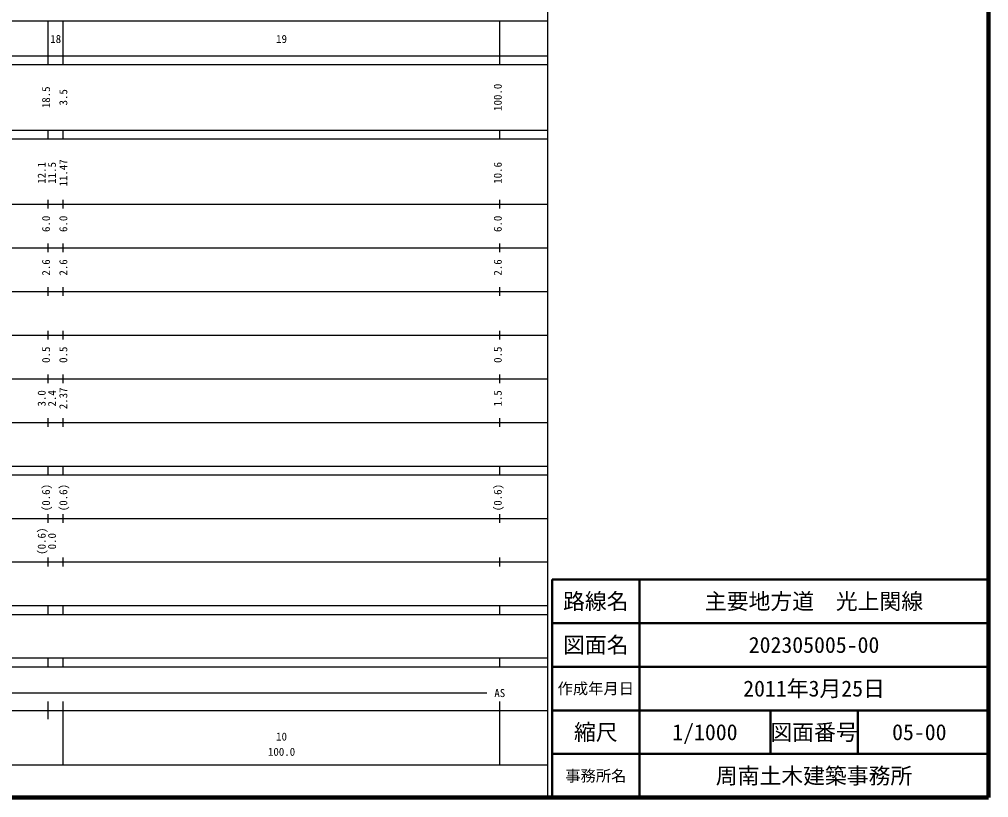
# Model space of a CAD drawing. Units: millimetres on the paper, enlarged 1000 times. Extents: x -16678449 to 2543535, y -222173567 to 1714376.
# Drawn here: x 457934 to 680000, y 20000 to 198357 of the extents above; entities that cross this region are included whole.
import ezdxf
from ezdxf.enums import TextEntityAlignment as Align

# ---------------------------------------------------------------- set-up
doc = ezdxf.new("R2010")
doc.units = ezdxf.units.MM
doc.header["$LTSCALE"] = 1000
for name, color, linetype, lineweight in [('M-TTL', 2, 'Continuous', 140), ('M-TTL-BAND', 7, 'Continuous', 25), ('M-TTL-FRAM', 2, 'Continuous', 50), ('M-TTL-LINE', 7, 'Continuous', 50)]:
    doc.layers.add(name, color=color, linetype=linetype, lineweight=lineweight)
doc.layers.add('M-TTL-TXT', color=7, linetype='Continuous')
doc.styles.add('ＭＳ ゴシック', font='')
doc.styles.get('ＭＳ ゴシック').set_extended_font_data('MS Gothic')

msp = doc.modelspace()

# ---------------------------------------------------------------- linework, layer by layer
at = {"layer": 'M-TTL'}
for p, q in [((680000, 20000), (680000, 380000)), ((40000, 20000), (680000, 20000))]:
    msp.add_line(p, q, dxfattribs=at)
at = {"layer": 'M-TTL-BAND'}
for p, q in [((579000, 20000), (579000, 370000)), ((68000, 198000), (579000, 198000)), ((464500, 188000), (464500, 198000)), ((468000, 188000), (468000, 198000)), ((568000, 188000), (568000, 198000)), ((40000, 190000), (579000, 190000)), ((40000, 188000), (579000, 188000)), ((40000, 173000), (579000, 173000)), ((40000, 171000), (579000, 171000)), ((464500, 171000), (464500, 173000)), ((468000, 171000), (468000, 173000)), ((568000, 171000), (568000, 173000)), ((40000, 156000), (579000, 156000)), ((464500, 155000), (464500, 157000)), ((468000, 155000), (468000, 157000)), ((568000, 155000), (568000, 157000)), ((464500, 145000), (464500, 147000)), ((468000, 145000), (468000, 147000)), ((568000, 145000), (568000, 147000)), ((46000, 146000), (579000, 146000)), ((52000, 136000), (579000, 136000)), ((464500, 135000), (464500, 137000)), ((468000, 135000), (468000, 137000)), ((568000, 135000), (568000, 137000)), ((464500, 125000), (464500, 127000)), ((468000, 125000), (468000, 127000)), ((568000, 125000), (568000, 127000)), ((46000, 126000), (579000, 126000)), ((52000, 116000), (579000, 116000)), ((464500, 115000), (464500, 117000)), ((468000, 115000), (468000, 117000)), ((568000, 115000), (568000, 117000)), ((464500, 105000), (464500, 107000)), ((468000, 105000), (468000, 107000)), ((568000, 105000), (568000, 107000)), ((46000, 106000), (579000, 106000)), ((40000, 96000), (579000, 96000)), ((464500, 94000), (464500, 96000)), ((468000, 94000), (468000, 96000)), ((568000, 94000), (568000, 96000)), ((40000, 94000), (579000, 94000)), ((464500, 83000), (464500, 85000)), ((468000, 83000), (468000, 85000)), ((568000, 83000), (568000, 85000)), ((49000, 84000), (579000, 84000)), ((40000, 74000), (579000, 74000)), ((464500, 73000), (464500, 75000)), ((468000, 73000), (468000, 75000)), ((568000, 73000), (568000, 75000)), ((40000, 64000), (579000, 64000)), ((464500, 62000), (464500, 64000)), ((468000, 62000), (468000, 64000)), ((568000, 62000), (568000, 64000)), ((40000, 62000), (579000, 62000)), ((40000, 52000), (579000, 52000)), ((464500, 50000), (464500, 52000)), ((468000, 50000), (468000, 52000)), ((568000, 50000), (568000, 52000)), ((40000, 50000), (579000, 50000)), ((71000, 44000), (565000, 44000)), ((40000, 40000), (579000, 40000)), ((464500, 38000), (464500, 42000)), ((468000, 27500), (468000, 42000)), ((568000, 27500), (568000, 42000)), ((68000, 27500), (579000, 27500))]:
    msp.add_line(p, q, dxfattribs=at)
at = {"layer": 'M-TTL-FRAM'}
for p, q in [((680000, 70000), (580000, 70000)), ((580000, 70000), (580000, 20000))]:
    msp.add_line(p, q, dxfattribs=at)
at = {"layer": 'M-TTL-LINE'}
for p, q in [((600000, 70000), (600000, 20000)), ((680000, 60000), (580000, 60000)), ((680000, 50000), (580000, 50000)), ((680000, 40000), (580000, 40000)), ((630000, 40000), (630000, 30000)), ((650000, 40000), (650000, 30000)), ((680000, 30000), (580000, 30000))]:
    msp.add_line(p, q, dxfattribs=at)

# ---------------------------------------------------------------- texts
at = {"layer": 'M-TTL-BAND', "style": 'ＭＳ ゴシック'}
for s, p in [('18', (466250, 192405)), ('19', (518000, 192405)), ('AS', (568000, 42500)), ('10', (518000, 32523)), ('100.0', (518000, 29033))]:
    msp.add_text(s, height=1833, dxfattribs=at).set_placement(p, align=Align.BOTTOM_CENTER)
for s, p in [('18.5', (465500, 180500)), ('3.5', (469456, 180500)), ('100.0', (569000, 180500)), ('12.1', (464500, 163174)), ('11.5', (466870, 163174)), ('11.47', (469456, 163174)), ('10.6', (569000, 163174)), ('6.0', (465500, 151500)), ('6.0', (469456, 151500)), ('6.0', (569000, 151500)), ('2.6', (465500, 141500)), ('2.6', (469456, 141500)), ('2.6', (569000, 141500)), ('0.5', (465500, 121500)), ('0.5', (469456, 121500)), ('0.5', (569000, 121500)), ('2.4', (466870, 111500)), ('2.37', (469456, 111500)), ('3.0', (464500, 111500)), ('1.5', (569000, 111500)), ('(0.6)', (465500, 88764)), ('(0.6)', (469456, 88764)), ('(0.6)', (569000, 88764)), ('(0.6)', (464500, 78764)), ('0.0', (466870, 78764))]:
    msp.add_text(s, height=1833, rotation=90, dxfattribs=at).set_placement(p, align=Align.BOTTOM_CENTER)
at = {"layer": 'M-TTL-TXT', "style": 'ＭＳ ゴシック'}
for s, height, p in [('路線名', 3666, (590000, 65000)), ('路線名', 3666, (590000, 65000)), ('主要地方道\u3000光上関線', 3666, (640000, 65000)), ('図面名', 3666, (590000, 55000)), ('図面名', 3666, (590000, 55000)), ('202305005-00', 3666, (640000, 55000)), ('作成年月日', 2566, (590000, 45000)), ('作成年月日', 2566, (590000, 45000)), ('2011年3月25日', 3666, (640000, 45000)), ('縮尺', 3666, (590000, 35000)), ('縮尺', 3666, (590000, 35000)), ('1/1000', 3666, (615000, 35000)), ('図面番号', 3666, (640000, 35000)), ('図面番号', 3666, (640000, 35000)), ('05-00', 3666, (664125, 35000)), ('事務所名', 2566, (590000, 25000)), ('事務所名', 2566, (590000, 25000)), ('周南土木建築事務所', 3666, (640000, 25000))]:
    msp.add_text(s, height=height, dxfattribs=at).set_placement(p, align=Align.MIDDLE_CENTER)

doc.saveas('drawing.dxf')
